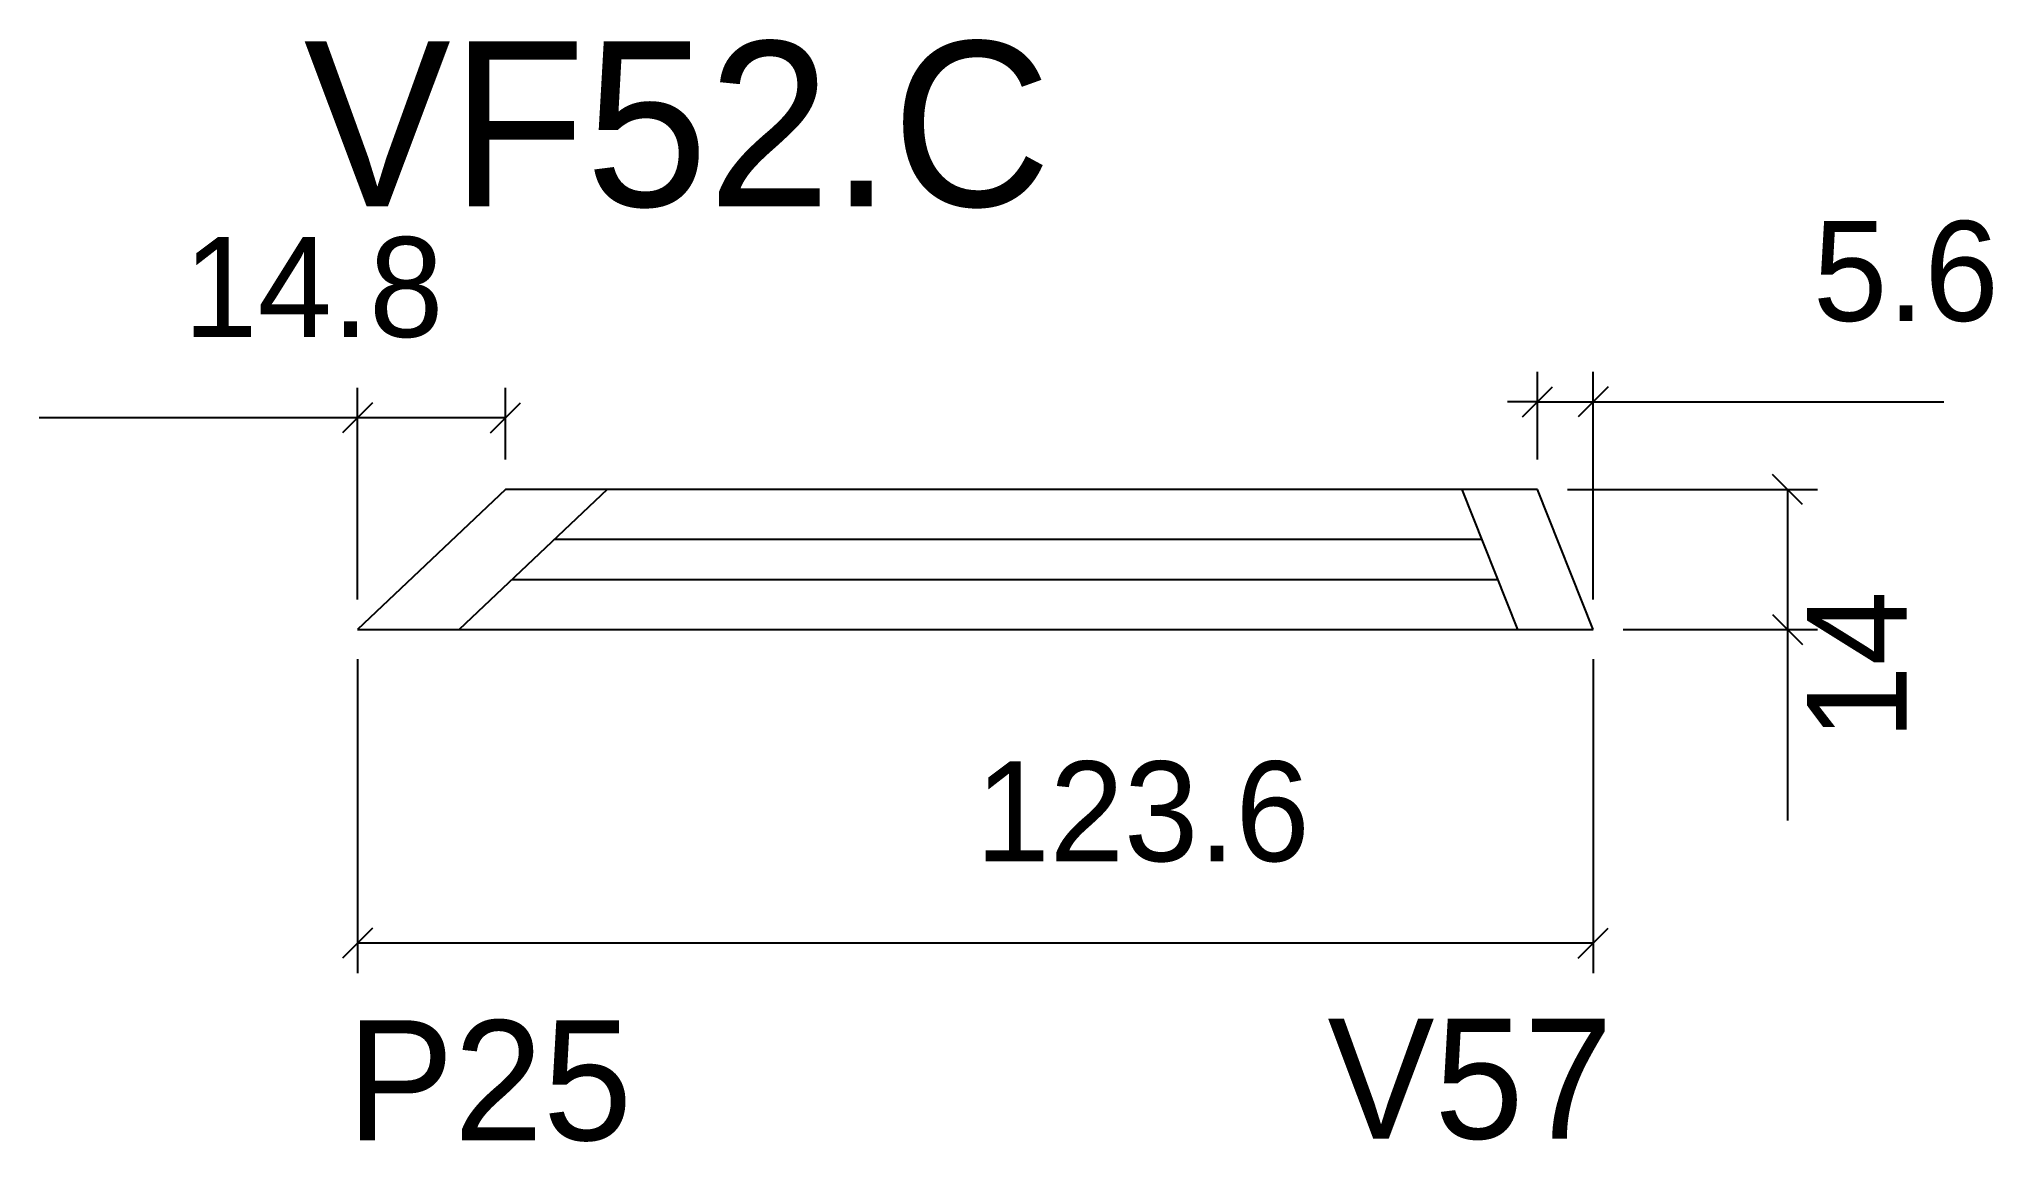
# Model space of a CAD drawing. Header units: metres. Extents: x 4508 to 4703, y 546 to 656.
import ezdxf

# ---------------------------------------------------------------- set-up
doc = ezdxf.new("R2010")
doc.units = ezdxf.units.M
for name, color, linetype in [('5', 7, 'Continuous'), ('NOMENCLATURA', 7, 'Continuous'), ('Painéis', 7, 'Continuous'), ('SARR_2.2x7', 7, 'Continuous'), ('SARR_EDITAR', 7, 'Continuous')]:
    doc.layers.add(name, color=color, linetype=linetype)

msp = doc.modelspace()

# ---------------------------------------------------------------- linework, layer by layer
at = {"layer": 'Painéis', "color": 4, "lineweight": 25}
for p, q in [((4657.6, 614), (4657.6, 622.77)), ((4663.17, 600), (4663.17, 622.77)), ((4539.52, 600), (4539.52, 621.17)), ((4554.31, 614), (4554.31, 621.17)), ((4539.52, 618.17), (4507.64, 618.17)), ((4554.31, 618.17), (4539.52, 618.17)), ((4657.6, 619.77), (4654.6, 619.77)), ((4657.6, 619.77), (4663.17, 619.77)), ((4663.17, 619.77), (4698.27, 619.77)), ((4660.6, 611), (4685.64, 611)), ((4682.64, 611), (4682.64, 597)), ((4666.17, 597), (4685.64, 597)), ((4682.64, 597), (4682.64, 577.88)), ((4539.52, 594), (4539.52, 562.58)), ((4663.17, 594), (4663.17, 562.58)), ((4663.17, 565.58), (4539.52, 565.58))]:
    msp.add_line(p, q, dxfattribs=at)
at = {"layer": 'Painéis', "color": 0, "lineweight": 25}
for p, q in [((4656.1, 618.27), (4659.1, 621.27)), ((4664.67, 621.27), (4661.67, 618.27)), ((4541.02, 619.67), (4538.02, 616.67)), ((4552.81, 616.67), (4555.81, 619.67)), ((4684.14, 609.5), (4681.14, 612.5)), ((4681.14, 598.5), (4684.14, 595.5)), ((4541.02, 567.08), (4538.02, 564.08)), ((4661.67, 564.08), (4664.67, 567.08))]:
    msp.add_line(p, q, dxfattribs=at)
at = {"layer": 'Painéis', "color": 200, "lineweight": 25}
for p, q in [((4554.31, 611), (4539.52, 597)), ((4657.6, 611), (4554.31, 611)), ((4663.17, 597), (4657.6, 611)), ((4539.52, 597), (4663.17, 597))]:
    msp.add_line(p, q, dxfattribs=at)
at = {"layer": 'SARR_2.2x7', "color": 40, "lineweight": 25}
for p, q in [((4564.5, 611), (4549.7, 597)), ((4655.64, 597), (4650.06, 611))]:
    msp.add_line(p, q, dxfattribs=at)
at = {"layer": 'SARR_EDITAR', "color": 141, "lineweight": 25}
for p, q in [((4652.05, 606), (4559.21, 606)), ((4554.99, 602), (4653.65, 602))]:
    msp.add_line(p, q, dxfattribs=at)

# ---------------------------------------------------------------- texts
at = {"layer": '5', "color": 5, "lineweight": 25}
for s, p in [('P25', (4538.45, 545.86)), ('V57', (4636.59, 546.01))]:
    msp.add_text(s, height=12, rotation=360, dxfattribs=at).set_placement(p)
at = {"layer": 'NOMENCLATURA', "color": 7, "lineweight": 25}
msp.add_text('VF52.C', height=16.5, dxfattribs=at).set_placement((4534.13, 639.35))
at = {"layer": 'Painéis', "color": 240, "lineweight": 25}
for s, p in [('5.6', (4685.18, 627.88)), ('14.8', (4522.08, 626.27)), ('123.6', (4601.35, 573.79))]:
    msp.add_text(s, height=10, dxfattribs=at).set_placement(p)
msp.add_text('14', height=10, rotation=90, dxfattribs=at).set_placement((4694.57, 585.94))

doc.saveas('drawing.dxf')
